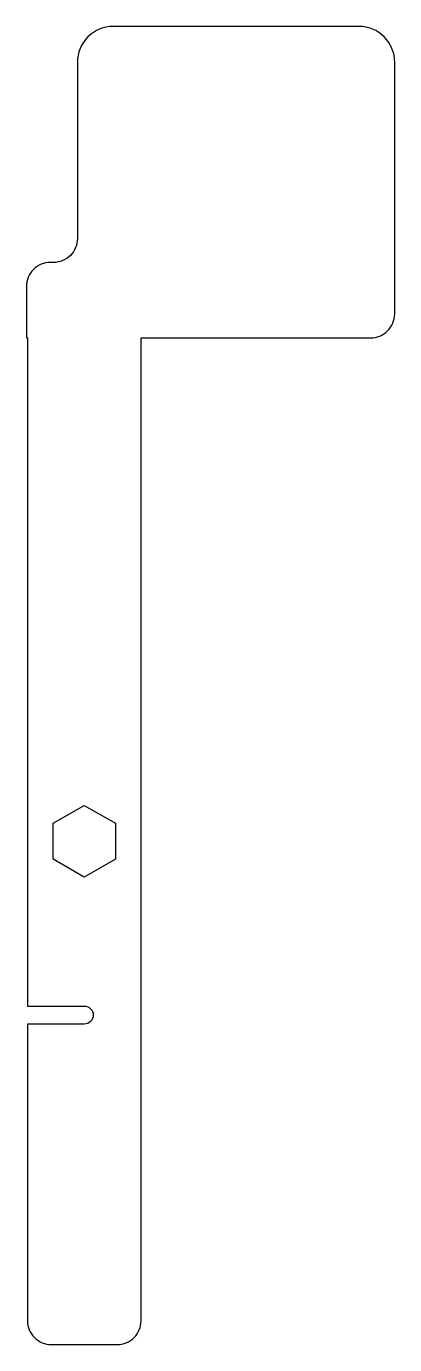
# Model space of a CAD drawing. Header units: millimetres. Extents: x 241 to 272, y -84 to 26.
import ezdxf

# ---------------------------------------------------------------- set-up
doc = ezdxf.new("R2010")
doc.units = ezdxf.units.MM
doc.layers.get('0').update_dxf_attribs({"linetype": 'CONTINUOUS'})

msp = doc.modelspace()

# ---------------------------------------------------------------- linework, layer by layer
msp.add_lwpolyline([(245.75, -57.25), (241, -57.25), (241, -82, 0.414214), (243, -84), (248.5, -84, 0.414214), (250.5, -82), (250.5, 0), (269.67, 0, 0.414214), (271.68, 2), (271.68, 23, 0.414214), (268.68, 26), (248.18, 26, 0.414214), (245.18, 23), (245.18, 8.3, -0.414214), (243.18, 6.3), (242.92, 6.3, 0.414214), (240.92, 4.3), (240.92, 0), (241, 0), (241, -55.75), (245.75, -55.75, -1)], format="xyb", close=True)
msp.add_lwpolyline([(245.75, -45), (243.15, -43.5), (243.15, -40.5), (245.75, -39), (248.35, -40.5), (248.35, -43.5)], close=True)

doc.saveas('drawing.dxf')
